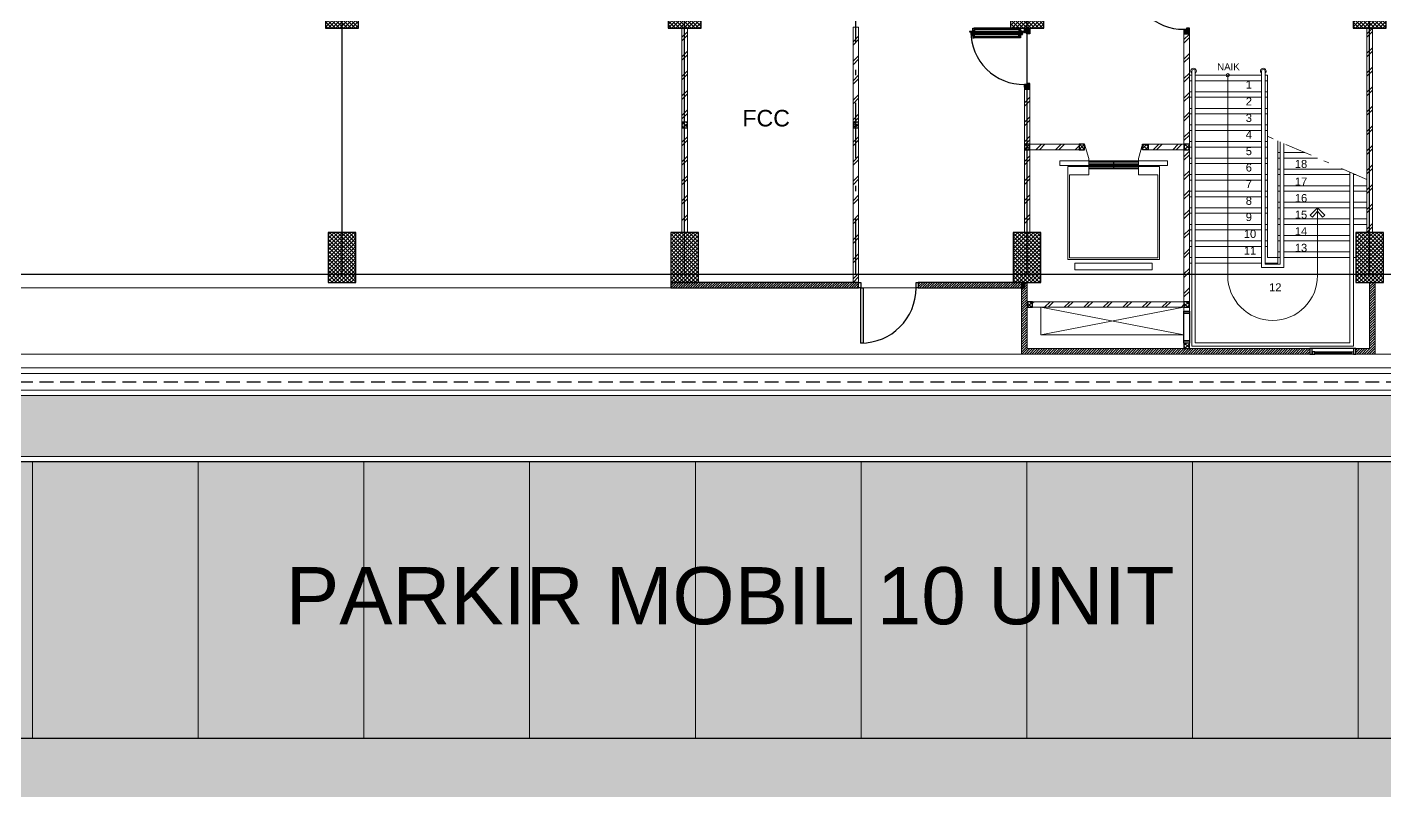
# Model space of a CAD drawing. Header units: inches. Extents: x 0 to 558, y -1 to 295.
# Drawn here: x 343.09 to 367.66, y 124.32 to 138.14 of the extents above; entities that cross this region are included whole.
import ezdxf

# ---------------------------------------------------------------- set-up
doc = ezdxf.new("R2010")
doc.units = ezdxf.units.IN
doc.header["$MEASUREMENT"] = 0
doc.linetypes.add('$0$HIDDEN', pattern=[0.375, 0.25, -0.125])
doc.linetypes.add('DASHDOT', pattern=[1, 0.5, -0.25, 0, -0.25])
for name, color, linetype, lineweight in [('ars', 11, 'Continuous', 0), ('ars @ 1', 11, 'Continuous', 0), ('ARSIR', 31, 'Continuous', 5), ('ARSIR BETON', 8, 'Continuous', 5), ('DINDING2', 146, 'Continuous', 5), ('KOL', 1, 'Continuous', 30), ('KOLOM', 4, 'Continuous', 9), ('lan', 7, 'Continuous', 15), ('LIFT', 15, 'Continuous', 15), ('NOT', 7, 'Continuous', 20), ('RUMPUT', 93, 'Continuous', 0), ('SANITAIR', 15, 'Continuous', 9), ('Stair', 7, 'Continuous', 15), ('tem', 5, 'Continuous', 20)]:
    doc.layers.add(name, color=color, linetype=linetype, lineweight=lineweight)
doc.layers.add('as', color=1, linetype='Continuous', plot=False)
for name, color, linetype in [('HID', 1, 'Continuous'), ('Kusen', 30, 'Continuous'), ('LANTAI', 57, 'Continuous'), ('STL', 6, 'Continuous')]:
    doc.layers.add(name, color=color, linetype=linetype)
doc.styles.add('RM25', font='arial.ttf')
doc.styles.get("Standard").update_dxf_attribs({"font": 'arial.ttf'})
pattern_1 = [(45, (1595.51912, -394.8452), (-0.176776695, 0.176776695), []), (45, (1595.58162, -394.8452), (-0.176776695, 0.176776695), [])]
pattern_2 = [(225, (1.1, 1e-06), (-0.014142, 0.014142), []), (135, (1.1, 1e-06), (0.014142, 0.014142), [])]
pattern_3 = [(315, (-2e-13, 1e-06), (0.014142, 0.014142), []), (45, (-2e-13, 1e-06), (-0.014142, 0.014142), [])]
pattern_4 = [(225, (37.217206, 56.559637), (0.02245064, -0.02245064), [])]
pattern_5 = [(86.66969, (37.0798, 226.14725), (-0.5066041, 0.569206), [0.142875, -0.934755]), (41.66969, (37.0798, 226.14725), (-0.5066045, 0.5692064), [0.142875, -0.619125]), (131.66969, (37.0798, 226.14725), (-0.5692064, -0.5066045), [0.142875, -0.619125])]

# ---------------------------------------------------------------- blocks, each defined once
blk = doc.blocks.new('k1')
at = {"layer": 'ars'}
h = blk.add_hatch(dxfattribs=at)
h.set_pattern_fill('_USER', color=256, scale=0.05, angle=45, double=1, pattern_type=0)
h.set_pattern_definition([(45, (0, -5), (-0.03535534, 0.03535534), []), (135, (0, -5), (-0.03535534, -0.03535534), [])])
h.paths.add_polyline_path([(-0.3, -0.55), (0.3, -0.55), (0.3, 0.55), (-0.3, 0.55)])
at = {"layer": 'KOL'}
blk.add_lwpolyline([(-0.3, -0.55), (0.3, -0.55), (0.3, 0.55), (-0.3, 0.55)], close=True, dxfattribs=at)
blk = doc.blocks.new('k3')
at = {"layer": 'ars'}
h = blk.add_hatch(dxfattribs=at)
h.set_pattern_fill('_USER', color=256, scale=0.05, angle=45, double=1, pattern_type=0)
h.set_pattern_definition([(45, (0, -5.05), (-0.03535534, 0.03535534), []), (135, (0, -5.05), (-0.03535534, -0.03535534), [])])
h.paths.add_polyline_path([(-0.25, -0.45), (0.25, -0.45), (0.25, 0.45), (-0.25, 0.45)])
at = {"layer": 'KOL'}
blk.add_lwpolyline([(-0.25, -0.45), (0.25, -0.45), (0.25, 0.45), (-0.25, 0.45)], close=True, dxfattribs=at)
blk = doc.blocks.new('K 10.10')
at = {"layer": 'ars'}
h = blk.add_hatch(dxfattribs=at)
h.set_pattern_fill('_USER', color=256, scale=0.05, angle=45, double=1, pattern_type=0)
h.set_pattern_definition([(45, (0, 0), (-0.035355339, 0.035355339), []), (135, (0, 0), (-0.035355339, -0.035355339), [])])
h.paths.add_polyline_path([(1560.538, 1380.407), (1560.638, 1380.407), (1560.638, 1380.507), (1560.538, 1380.507)])
at = {"layer": 'KOL'}
blk.add_lwpolyline([(1560.538, 1380.407), (1560.638, 1380.407), (1560.638, 1380.507), (1560.538, 1380.507)], close=True, dxfattribs=at)
blk = doc.blocks.new('LIFT PENUMPANG')
at = {"layer": 'LIFT'}
for points in [[(-0.835, 1.765), (-0.835, 0.085), (0.825, 0.085), (0.825, 1.765)], [(-0.805, 1.735), (-0.805, 0.235), (-0.455, 0.235), (-0.455, 0.085), (0.445, 0.085), (0.445, 0.235), (0.795, 0.235), (0.795, 1.735)], [(-0.705, 1.955), (-0.705, 1.83), (0.695, 1.83), (0.695, 1.955)], [(-0.455, 0.085), (0.445, 0.085), (0.445, 0.125), (-0.455, 0.125)], [(-0.455, 0.105), (0.445, 0.105), (0.445, 0.125), (-0.455, 0.125)], [(-0.455, 0.025), (0.445, 0.025), (0.445, 0.065), (-0.455, 0.065)], [(-0.455, 0.045), (0.445, 0.045), (0.445, 0.065), (-0.455, 0.065)], [(-0.455, -0.02), (0.445, -0.02), (0.445, 0.02), (-0.455, 0.02)], [(-0.455, 0), (0.445, 0), (0.445, 0.02), (-0.455, 0.02)], [(-0.01, 0.125), (0, 0.125), (0, 0.085), (-0.01, 0.085)], [(-0.01, 0.065), (0, 0.065), (0, 0.025), (-0.01, 0.025)], [(-0.01, 0.02), (0, 0.02), (0, -0.02), (-0.01, -0.02)]]:
    blk.add_lwpolyline(points, close=True, dxfattribs=at)
for points in [[(-0.455, -0.02), (-0.98, -0.02), (-0.98, 0.065), (0.97, 0.065), (0.97, -0.02), (0.445, -0.02)], [(-0.455, -0.02), (-0.455, -0.065), (-0.53, -0.32)], [(0.445, -0.02), (0.445, -0.065), (0.52, -0.32)]]:
    blk.add_lwpolyline(points, dxfattribs=at)
at = {"layer": 'KOLOM', "extrusion": (0, 0, -1), "zscale": -1, "rotation": 270}
blk.add_blockref('K 10.10', (-1379.877, 1560.318), dxfattribs=at)
at = {"layer": 'KOLOM', "extrusion": (0, 0, -1), "xscale": -1, "zscale": -1, "rotation": 90}
blk.add_blockref('K 10.10', (1379.887, 1560.318), dxfattribs=at)
blk = doc.blocks.new('D-P90')
at = {"layer": 'ars'}
h = blk.add_hatch(dxfattribs=at)
h.set_pattern_fill('ANSI37', color=256, scale=0.005, angle=-90, style=0)
h.set_pattern_definition([(45, (-1350.94906, -1248.591899), (0.01122532015, -0.01122532015), []), (315, (-1350.94906, -1248.591899), (-0.01122532015, -0.01122532015), [])])
h.paths.add_polyline_path([(0.009, -0.183, -0.414214), (0.01, -0.184), (0.01, -1.116, -0.414214), (0.009, -1.117), (-0.034, -1.117, 0.414214), (-0.037, -1.12), (-0.037, -1.142, -1), (-0.038, -1.142), (-0.038, -0.158, -1), (-0.037, -0.158), (-0.037, -0.181, 0.414214), (-0.034, -0.183)])
at = {"layer": 'as'}
for p, q in [((-0.04, -0.158), (-0.046, -0.158)), ((-0.042, -0.161), (-0.042, -0.155))]:
    blk.add_line(p, q, dxfattribs=at)
at = {"layer": 'HID'}
for p, q in [((-0.044, -0.125), (-0.092, -0.077)), ((-0.042, -0.123), (-0.091, -0.075)), ((-0.066, -0.147), (-0.023, -0.104)), ((-0.063, -0.147), (-0.023, -0.107)), ((0.966, -0.147), (0.923, -0.104)), ((0.963, -0.147), (0.923, -0.107)), ((0.942, -0.123), (0.991, -0.075)), ((0.944, -0.125), (0.992, -0.077))]:
    blk.add_line(p, q, dxfattribs=at)
for points in [[(-0.044, -0.125), (-0.044, -0.125), (-0.042, -0.123), (-0.042, -0.123)], [(0.944, -0.125), (0.944, -0.125), (0.942, -0.123), (0.942, -0.123)]]:
    blk.add_lwpolyline(points, dxfattribs=at)
at = {"layer": 'KOL'}
blk.add_line((0.97, -0.13), (0.97, -0.15), dxfattribs=at)
at = {"layer": 'Kusen', "ltscale": 2}
for p, q in [((-0.099, -0.221), (-0.099, -1.06)), ((-0.079, -0.241), (-0.079, -1.06)), ((-0.074, -0.211), (-0.04, -0.211)), ((-0.074, -0.221), (-0.074, -0.211)), ((-0.074, -0.251), (-0.074, -0.241)), ((-0.061, -0.251), (-0.061, -0.211)), ((-0.04, -0.251), (-0.04, -0.211)), ((0.046, -0.211), (0.012, -0.211)), ((0.012, -0.251), (0.012, -0.211)), ((0.033, -0.251), (0.033, -0.211)), ((0.046, -0.221), (0.046, -0.211)), ((0.046, -0.251), (0.046, -0.241)), ((0.053, -0.241), (0.053, -1.06)), ((0.073, -0.221), (0.073, -1.06)), ((-0.074, -0.251), (-0.04, -0.251)), ((0.046, -0.251), (0.012, -0.251)), ((-0.074, -1.05), (-0.04, -1.05)), ((-0.074, -1.05), (-0.074, -1.06)), ((-0.074, -1.08), (-0.074, -1.09)), ((-0.074, -1.09), (-0.04, -1.09)), ((-0.061, -1.05), (-0.061, -1.09)), ((-0.04, -1.05), (-0.04, -1.09)), ((0.046, -1.05), (0.012, -1.05)), ((0.012, -1.05), (0.012, -1.09)), ((0.046, -1.09), (0.012, -1.09)), ((0.033, -1.05), (0.033, -1.09)), ((0.046, -1.05), (0.046, -1.06)), ((0.046, -1.08), (0.046, -1.09))]:
    blk.add_line(p, q, dxfattribs=at)
at = {"layer": 'Kusen'}
for p, q in [((-0.042, -0.155), (-0.038, -0.156)), ((-0.042, -0.157), (-0.038, -0.158))]:
    blk.add_line(p, q, dxfattribs=at)
at = {"layer": 'Kusen', "ltscale": 2}
for points in [[(-0.099, -0.241), (-0.061, -0.241), (-0.061, -0.221), (-0.099, -0.221), (-0.099, -0.241)], [(0.073, -0.241), (0.033, -0.241), (0.033, -0.221), (0.073, -0.221), (0.073, -0.241)], [(-0.101, -1.06), (-0.061, -1.06), (-0.061, -1.08), (-0.101, -1.08), (-0.101, -1.06)], [(0.073, -1.06), (0.033, -1.06), (0.033, -1.08), (0.073, -1.08), (0.073, -1.06)]]:
    blk.add_lwpolyline(points, dxfattribs=at)
at = {"layer": 'Kusen'}
blk.add_circle((-0.042, -0.158), 0.001, dxfattribs=at)
for radius, start, end in [(0.0025, 75.7804, 11.3851), (0.961, 270, 0.4597)]:
    blk.add_arc((-0.042, -0.158), radius, start, end, dxfattribs=at)
at = {"layer": 'STL'}
for p, q in [((-0.038, -0.158), (-0.038, -1.142)), ((-0.037, -0.181), (-0.037, -0.158)), ((-0.034, -0.183), (0.009, -0.183)), ((0.01, -0.184), (0.01, -1.116)), ((-0.037, -1.12), (-0.037, -1.142)), ((-0.034, -1.117), (0.009, -1.117))]:
    blk.add_line(p, q, dxfattribs=at)
for points in [[(0, -0.1), (0, -0.103), (-0.019, -0.103, 0.414214), (-0.02, -0.105), (-0.02, -0.148, -0.414214), (-0.022, -0.15), (-0.068, -0.15, -0.414214), (-0.07, -0.148), (-0.07, -0.13), (-0.067, -0.13), (-0.067, -0.146, 0.414214), (-0.065, -0.147), (-0.024, -0.147, 0.414214), (-0.023, -0.146), (-0.023, -0.102, -0.414214), (-0.021, -0.1)], [(0.9, -0.1), (0.9, -0.103), (0.919, -0.103, -0.414214), (0.92, -0.105), (0.92, -0.148, 0.414214), (0.922, -0.15), (0.968, -0.15, 0.414214), (0.97, -0.148), (0.97, -0.13), (0.967, -0.13), (0.967, -0.146, -0.414214), (0.966, -0.147), (0.925, -0.147, -0.414214), (0.923, -0.146), (0.923, -0.102, 0.414214), (0.921, -0.1)]]:
    blk.add_lwpolyline(points, format="xyb", close=True, dxfattribs=at)
blk.add_lwpolyline([(0.009, -0.182), (-0.034, -0.182, -0.414214), (-0.035, -0.181), (-0.035, -0.158, 1), (-0.04, -0.158), (-0.04, -1.142, 1), (-0.035, -1.142), (-0.035, -1.12, -0.414214), (-0.034, -1.119), (0.009, -1.119, 0.414214), (0.012, -1.116), (0.012, -0.184)], format="xyb", dxfattribs=at)
for centre, radius, start, end in [((-0.038, -0.158), 0.00075, 0, 180), ((-0.034, -0.181), 0.0025, 180, 270), ((0.009, -0.184), 0.0025, 360, 90), ((0.009, -0.184), 0.001, 360, 90), ((-0.038, -1.142), 0.00075, 180, 0), ((-0.034, -1.12), 0.0025, 90, 180), ((0.009, -1.116), 0.001, 270, 0)]:
    blk.add_arc(centre, radius, start, end, dxfattribs=at)
blk = doc.blocks.new('PINTU DARURAT')
at = {"layer": 'ARSIR'}
h = blk.add_hatch(dxfattribs=at)
h.set_pattern_fill('_USER', color=256, scale=0.02, angle=315, style=0, double=1, pattern_type=0)
h.set_pattern_definition(pattern_3)
edge = h.paths.add_edge_path()
edge.add_line((0, 0), (0.1, 0))
edge.add_line((0.1, 0), (0.1, 0.05))
edge.add_line((0.1, 0.05), (0.077, 0.05))
edge.add_line((0.077, 0.05), (0.077, 0.096))
edge.add_arc((0.076, 0.096), 0.0015, 360, 450)
edge.add_line((0.075, 0.097), (0.035, 0.097))
edge.add_arc((0.035, 0.096), 0.0015, 90, 180)
edge.add_line((0.033, 0.096), (0.033, 0.08))
edge.add_line((0.033, 0.08), (0.03, 0.08))
edge.add_line((0.03, 0.08), (0.03, 0.1))
edge.add_line((0.03, 0.1), (0, 0.1))
edge.add_line((0, 0.1), (0, 0))
h = blk.add_hatch(dxfattribs=at)
h.set_pattern_fill('_USER', color=256, scale=0.02, angle=315, style=0, double=1, pattern_type=0)
h.set_pattern_definition(pattern_3)
edge = h.paths.add_edge_path()
edge.add_line((0, 0), (0.1, 0))
edge.add_line((0.1, 0), (0.1, 0.05))
edge.add_line((0.1, 0.05), (0.077, 0.05))
edge.add_line((0.077, 0.05), (0.077, 0.096))
edge.add_arc((0.076, 0.096), 0.0015, 360, 450)
edge.add_line((0.075, 0.097), (0.035, 0.097))
edge.add_arc((0.035, 0.096), 0.0015, 90, 180)
edge.add_line((0.033, 0.096), (0.033, 0.08))
edge.add_line((0.033, 0.08), (0.03, 0.08))
edge.add_line((0.03, 0.08), (0.03, 0.1))
edge.add_line((0.03, 0.1), (0, 0.1))
edge.add_line((0, 0.1), (0, 0))
h = blk.add_hatch(dxfattribs=at)
h.set_pattern_fill('_USER', color=256, scale=0.02, angle=315, style=0, double=1, pattern_type=0)
h.set_pattern_definition(pattern_2)
edge = h.paths.add_edge_path()
edge.add_line((1.1, 0), (1, 0))
edge.add_line((1, 0), (1, 0.05))
edge.add_line((1, 0.05), (1.023, 0.05))
edge.add_line((1.023, 0.05), (1.023, 0.096))
edge.add_arc((1.024, 0.096), 0.0015, -630, -540, ccw=False)
edge.add_line((1.024, 0.097), (1.065, 0.097))
edge.add_arc((1.065, 0.096), 0.0015, -360, -270, ccw=False)
edge.add_line((1.067, 0.096), (1.067, 0.08))
edge.add_line((1.067, 0.08), (1.07, 0.08))
edge.add_line((1.07, 0.08), (1.07, 0.1))
edge.add_line((1.07, 0.1), (1.1, 0.1))
edge.add_line((1.1, 0.1), (1.1, 0))
h = blk.add_hatch(dxfattribs=at)
h.set_pattern_fill('_USER', color=256, scale=0.02, angle=315, style=0, double=1, pattern_type=0)
h.set_pattern_definition(pattern_2)
edge = h.paths.add_edge_path()
edge.add_line((1.1, 0), (1, 0))
edge.add_line((1, 0), (1, 0.05))
edge.add_line((1, 0.05), (1.023, 0.05))
edge.add_line((1.023, 0.05), (1.023, 0.096))
edge.add_arc((1.024, 0.096), 0.0015, -630, -540, ccw=False)
edge.add_line((1.024, 0.097), (1.065, 0.097))
edge.add_arc((1.065, 0.096), 0.0015, -360, -270, ccw=False)
edge.add_line((1.067, 0.096), (1.067, 0.08))
edge.add_line((1.067, 0.08), (1.07, 0.08))
edge.add_line((1.07, 0.08), (1.07, 0.1))
edge.add_line((1.07, 0.1), (1.1, 0.1))
edge.add_line((1.1, 0.1), (1.1, 0))
at = {"layer": 'KOL'}
blk.add_line((1.1, 0.1), (1.1, 0), dxfattribs=at)
blk.add_line((1.1, 0.1), (1.1, 0), dxfattribs=at)
blk.add_line((1.1, 0.1), (1.1, 0), dxfattribs=at)
blk.add_line((1.1, 0.1), (1.1, 0), dxfattribs=at)
for points in [[(0, 0), (0.1, 0), (0.1, 0.05), (0.077, 0.05), (0.077, 0.096, 0.414214), (0.075, 0.097), (0.035, 0.097, 0.414214), (0.033, 0.096), (0.033, 0.08), (0.03, 0.08), (0.03, 0.1), (0, 0.1)], [(0, 0), (0.1, 0), (0.1, 0.05), (0.077, 0.05), (0.077, 0.096, 0.414214), (0.075, 0.097), (0.035, 0.097, 0.414214), (0.033, 0.096), (0.033, 0.08), (0.03, 0.08), (0.03, 0.1), (0, 0.1)], [(1.1, 0), (1, 0), (1, 0.05), (1.023, 0.05), (1.023, 0.096, -0.414214), (1.024, 0.097), (1.065, 0.097, -0.414214), (1.067, 0.096), (1.067, 0.08), (1.07, 0.08), (1.07, 0.1), (1.1, 0.1)], [(1.1, 0), (1, 0), (1, 0.05), (1.023, 0.05), (1.023, 0.096, -0.414214), (1.024, 0.097), (1.065, 0.097, -0.414214), (1.067, 0.096), (1.067, 0.08), (1.07, 0.08), (1.07, 0.1), (1.1, 0.1)]]:
    blk.add_lwpolyline(points, format="xyb", close=True, dxfattribs=at)
at = {"layer": 'Kusen', "xscale": -1, "rotation": 180}
blk.add_blockref('D-P90', (0.1, -0.05), dxfattribs=at)
blk = doc.blocks.new('T. J2')
at = {"layer": 'Kusen'}
for p, q in [((-0.419, 0), (0.331, 0)), ((-0.369, 0.1), (0.281, 0.1)), ((0.281, 0.06), (-0.369, 0.06))]:
    blk.add_line(p, q, dxfattribs=at)
for points in [[(-0.459, 0), (-0.419, 0), (-0.419, 0.1), (-0.459, 0.1)], [(0.331, 0), (0.371, 0), (0.371, 0.1), (0.331, 0.1)]]:
    blk.add_lwpolyline(points, close=True, dxfattribs=at)
for points in [[(-0.369, 0.077), (-0.369, 0.06), (-0.419, 0.06), (-0.419, 0.1), (-0.369, 0.1), (-0.369, 0.082), (-0.379, 0.082), (-0.379, 0.077), (-0.369, 0.077)], [(0.281, 0.077), (0.281, 0.06), (0.331, 0.06), (0.331, 0.1), (0.281, 0.1), (0.281, 0.082), (0.291, 0.082), (0.291, 0.077), (0.281, 0.077)]]:
    blk.add_lwpolyline(points, dxfattribs=at)
at = {"layer": 'Kusen', "color": 141}
blk.add_lwpolyline([(-0.379, 0.077), (0.291, 0.077), (0.291, 0.082), (-0.379, 0.082)], close=True, dxfattribs=at)
blk = doc.blocks.new('P.SHAFT')
for points in [[(-0.05, 0.54), (-0.05, 0.58), (0.05, 0.58), (0.05, 0.54)], [(-0.05, 0.04), (-0.05, 0.54), (0.05, 0.54), (0.05, 0.04)], [(-0.05, 0), (-0.05, 0.04), (0.05, 0.04), (0.05, 0)]]:
    blk.add_lwpolyline(points, close=True)
blk = doc.blocks.new('DEN-1 BLOK 2')
at = {"layer": 'ars'}
h = blk.add_hatch(dxfattribs=at)
h.set_pattern_fill('TEMBOK', color=256, scale=0.25)
h.set_pattern_definition([(45, (-12.4, -2.045), (-0.1767767, 0.1767767), []), (45, (-12.3375, -2.045), (-0.1767767, 0.1767767), [])])
h.paths.add_polyline_path([(61.95, 4.105), (62.05, 4.105), (62.05, 2.405), (61.95, 2.405)])
h = blk.add_hatch(dxfattribs=at)
h.set_pattern_fill('TEMBOK', color=256, scale=0.25)
h.set_pattern_definition([(45, (-9.3, -2.125), (-0.1767767, 0.1767767), []), (45, (-9.2375, -2.125), (-0.1767767, 0.1767767), [])])
h.paths.add_polyline_path([(65.05, 4.125), (65.15, 4.125), (65.15, 2.405), (65.05, 2.405)])
h = blk.add_hatch(dxfattribs=at)
h.set_pattern_fill('TEMBOK', color=256, scale=0.25)
h.set_pattern_definition([(45, (-12.4, -3.945), (-0.1767767, 0.1767767), []), (45, (-12.3375, -3.945), (-0.1767767, 0.1767767), [])])
h.paths.add_polyline_path([(61.95, 2.305), (62.05, 2.305), (62.05, 0.605), (61.95, 0.605)])
h = blk.add_hatch(dxfattribs=at)
h.set_pattern_fill('TEMBOK', color=256, scale=0.25)
h.set_pattern_definition([(45, (-9.3, -3.945), (-0.1767767, 0.1767767), []), (45, (-9.2375, -3.945), (-0.1767767, 0.1767767), [])])
h.paths.add_polyline_path([(65.05, 2.305), (65.15, 2.305), (65.15, -0.495), (65.05, -0.495)])
h = blk.add_hatch(dxfattribs=at)
h.set_pattern_fill('ANSI31', color=256, scale=0.25, angle=180, style=0)
h.set_pattern_definition([(225, (-418.078732, 382.10959), (0.0220970869, -0.0220970869), [])])
h.paths.add_polyline_path([(65.15, -0.495), (61.75, -0.495), (61.75, -0.595), (65.15, -0.595)])
h = blk.add_hatch(dxfattribs=at)
h.set_pattern_fill('ANSI31', color=256, scale=0.25, angle=180, style=0)
h.set_pattern_definition([(225, (-414.678732, 382.109584), (0.0220970869, -0.0220970869), [])])
h.paths.add_polyline_path([(66.23, -0.495), (66.23, -0.595), (68.15, -0.595), (68.15, -0.495)])
h = blk.add_hatch(dxfattribs=at)
h.set_pattern_fill('ANSI31', color=256, scale=0.01, angle=180, style=0)
h.set_pattern_definition(pattern_4)
h.paths.add_polyline_path([(73.32, -1.795), (73.32, -1.695), (68.2, -1.695), (68.2, -0.495), (68.1, -0.495), (68.1, -1.795)])
h = blk.add_hatch(dxfattribs=at)
h.set_pattern_fill('ANSI31', color=256, scale=0.01, angle=180, style=0)
h.set_pattern_definition(pattern_4)
edge = h.paths.add_edge_path()
edge.add_line((74.5, -0.495), (74.5, -1.795))
edge.add_line((74.5, -1.795), (74.15, -1.795))
edge.add_line((74.15, -1.795), (74.15, -1.695))
edge.add_line((74.15, -1.695), (74.4, -1.695))
edge.add_line((74.4, -1.695), (74.4, -0.495))
edge.add_line((74.4, -0.495), (74.5, -0.495))
at = {"layer": 'ars @ 1'}
h = blk.add_hatch(dxfattribs=at)
h.set_pattern_fill('TEMBOK', color=256, scale=0.25)
h.set_pattern_definition([(45, (1595.49478, -394.8452), (-0.176776695, 0.176776695), []), (45, (1595.55728, -394.8452), (-0.176776695, 0.176776695), [])])
h.paths.add_polyline_path([(71.038, 4.005), (71.138, 4.005), (71.138, -0.845), (71.038, -0.845)])
h = blk.add_hatch(dxfattribs=at)
h.set_pattern_fill('TEMBOK', color=256, scale=0.25)
h.set_pattern_definition(pattern_1)
h.paths.add_polyline_path([(74.35, 4.105), (74.45, 4.105), (74.45, 0.405), (74.35, 0.405)])
h = blk.add_hatch(dxfattribs=at)
h.set_pattern_fill('TEMBOK', color=256, scale=0.25)
h.set_pattern_definition(pattern_1)
h.paths.add_polyline_path([(68.15, 3.005), (68.25, 3.005), (68.25, 0.405), (68.15, 0.405)])
h = blk.add_hatch(dxfattribs=at)
h.set_pattern_fill('TEMBOK', color=256, scale=0.25)
h.set_pattern_definition(pattern_1)
h.paths.add_polyline_path([(69.141, 2.005), (69.141, 1.905), (68.25, 1.905), (68.25, 2.005)])
h = blk.add_hatch(dxfattribs=at)
h.set_pattern_fill('TEMBOK', color=256, scale=0.25)
h.set_pattern_definition(pattern_1)
h.paths.add_polyline_path([(71.05, 2.005), (71.05, 1.905), (70.391, 1.905), (70.391, 2.005)])
h = blk.add_hatch(dxfattribs=at)
h.set_pattern_fill('TEMBOK', color=256, scale=0.25)
h.set_pattern_definition([(45, (-116.45885, -3.00558), (-0.1767767, 0.1767767), []), (45, (-116.39635, -3.00558), (-0.1767767, 0.1767767), [])])
h.paths.add_polyline_path([(68.3, -0.945), (68.3, -0.845), (71.038, -0.845), (71.038, -0.945)])
blk.add_lwpolyline([(25.05, -0.595), (68.1, -0.595)])
at = {"layer": 'ars'}
for p, q in [((71.182, -1.651), (71.182, 3.33)), ((71.244, -1.589), (71.244, 3.33)), ((72.444, -0.229), (72.444, 3.33)), ((72.507, -0.166), (72.507, 3.33)), ((71.138, 3.155), (71.182, 3.155)), ((71.244, 3.155), (72.444, 3.155)), ((72.507, 3.155), (72.55, 3.155)), ((71.138, 2.855), (71.182, 2.855)), ((71.244, 2.855), (72.444, 2.855)), ((72.507, 2.855), (72.55, 2.855)), ((71.138, 2.555), (71.182, 2.555)), ((71.244, 2.555), (72.444, 2.555)), ((72.507, 2.555), (72.55, 2.555)), ((71.138, 2.255), (71.182, 2.255)), ((71.244, 2.255), (72.444, 2.255)), ((72.507, 2.255), (72.55, 2.255)), ((72.781, -0.166), (72.781, 2.047)), ((72.844, -0.229), (72.844, 2.02)), ((71.138, 1.955), (71.182, 1.955)), ((71.244, 1.955), (72.444, 1.955)), ((72.507, 1.955), (72.55, 1.955)), ((72.737, 1.855), (72.781, 1.855)), ((72.844, 1.855), (73.226, 1.855)), ((71.138, 1.655), (71.182, 1.655)), ((71.244, 1.655), (72.444, 1.655)), ((72.507, 1.655), (72.55, 1.655)), ((72.737, 1.555), (72.781, 1.555)), ((72.844, 1.555), (73.919, 1.555)), ((74.044, -1.589), (74.044, 1.501)), ((71.138, 1.355), (71.182, 1.355)), ((71.244, 1.355), (72.444, 1.355)), ((72.507, 1.355), (72.55, 1.355)), ((72.737, 1.255), (72.781, 1.255)), ((72.844, 1.255), (74.044, 1.255)), ((74.106, -1.651), (74.106, 1.474)), ((74.106, 1.255), (74.35, 1.255)), ((71.138, 1.055), (71.182, 1.055)), ((71.244, 1.055), (72.444, 1.055)), ((72.507, 1.055), (72.55, 1.055)), ((71.138, 0.755), (71.182, 0.755)), ((71.244, 0.755), (72.444, 0.755)), ((72.507, 0.755), (72.55, 0.755)), ((72.737, 0.955), (72.781, 0.955)), ((72.844, 0.955), (74.044, 0.955)), ((74.106, 0.955), (74.35, 0.955)), ((72.737, 0.655), (72.781, 0.655)), ((72.844, 0.655), (74.044, 0.655)), ((74.106, 0.655), (74.35, 0.655)), ((71.138, 0.455), (71.182, 0.455)), ((71.244, 0.455), (72.444, 0.455)), ((72.507, 0.455), (72.55, 0.455)), ((72.737, 0.355), (72.781, 0.355)), ((72.844, 0.355), (74.044, 0.355)), ((71.138, 0.155), (71.182, 0.155)), ((71.244, 0.155), (72.444, 0.155)), ((72.507, 0.155), (72.55, 0.155)), ((72.737, 0.055), (72.781, 0.055)), ((72.844, 0.055), (74.044, 0.055)), ((71.138, -0.145), (71.182, -0.145)), ((71.138, -0.145), (71.182, -0.145)), ((71.244, -0.145), (72.444, -0.145)), ((72.444, -0.229), (72.844, -0.229)), ((72.507, -0.145), (72.737, -0.145)), ((72.507, -0.166), (72.781, -0.166)), ((72.737, -0.045), (72.737, -0.145)), ((71.182, -1.651), (74.106, -1.651)), ((71.244, -1.589), (74.044, -1.589))]:
    blk.add_line(p, q, dxfattribs=at)
for centre, radius, start, end in [((71.213, 3.33), 0.0512, 307.5719, 232.4281), ((71.213, 3.33), 0.0312, 0, 180), ((72.475, 3.33), 0.0512, 307.5719, 232.4281), ((72.475, 3.33), 0.0312, 0, 180)]:
    blk.add_arc(centre, radius, start, end, dxfattribs=at)
at = {"layer": 'as'}
for p, q in [((55.8, -0.345), (55.8, 12.755)), ((62, -0.345), (62, 12.755)), ((68.2, -0.345), (68.2, 12.755)), ((74.4, -0.345), (74.4, 12.755)), ((0, -0.345), (86.8, -0.345))]:
    blk.add_line(p, q, dxfattribs=at)
at = {"layer": 'as', "linetype": 'DASHDOT', "ltscale": 2}
blk.add_line((65.1, -0.345), (65.1, 5.205), dxfattribs=at)
at = {"layer": 'as', "linetype": '$0$HIDDEN'}
blk.add_line((0.45, -2.295), (86.35, -2.295), dxfattribs=at)
at = {"layer": 'KOL'}
for points in [[(65.15, -0.495), (61.75, -0.495), (61.75, -0.595), (65.15, -0.595)], [(68.15, -0.495), (66.23, -0.495), (66.23, -0.595), (68.15, -0.595)]]:
    blk.add_lwpolyline(points, close=True, dxfattribs=at)
at = {"layer": 'Kusen'}
for points in [[(65.15, -0.495), (65.19, -0.495), (65.19, -0.595), (65.15, -0.595)], [(65.19, -0.595), (65.23, -0.595), (65.23, -1.595), (65.19, -1.595)], [(66.19, -0.495), (66.23, -0.495), (66.23, -0.595), (66.19, -0.595)]]:
    blk.add_lwpolyline(points, close=True, dxfattribs=at)
blk.add_arc((65.19, -0.595), 1, 270, 0, dxfattribs=at)
at = {"layer": 'lan'}
for p, q in [((71.138, 3.255), (71.182, 3.255)), ((71.244, 3.255), (72.444, 3.255)), ((71.831, 3.255), (71.831, -0.372)), ((72.507, 3.255), (72.55, 3.255)), ((72.55, -0.045), (72.55, 3.255)), ((71.138, 2.955), (71.182, 2.955)), ((71.244, 2.955), (72.444, 2.955)), ((72.507, 2.955), (72.55, 2.955)), ((71.138, 2.655), (71.182, 2.655)), ((71.244, 2.655), (72.444, 2.655)), ((72.507, 2.655), (72.55, 2.655)), ((71.138, 2.355), (71.182, 2.355)), ((71.244, 2.355), (72.444, 2.355)), ((72.507, 2.355), (72.55, 2.355)), ((71.138, 2.055), (71.182, 2.055)), ((71.244, 2.055), (72.444, 2.055)), ((72.507, 2.055), (72.55, 2.055)), ((72.737, -0.045), (72.737, 2.066)), ((71.138, 1.755), (71.182, 1.755)), ((71.244, 1.755), (72.444, 1.755)), ((72.507, 1.755), (72.55, 1.755)), ((72.737, 1.755), (72.781, 1.755)), ((72.844, 1.755), (73.457, 1.755)), ((71.138, 1.455), (71.182, 1.455)), ((71.244, 1.455), (72.444, 1.455)), ((72.507, 1.455), (72.55, 1.455)), ((72.737, 1.455), (72.781, 1.455)), ((72.844, 1.455), (74.044, 1.455)), ((74.106, 1.455), (74.15, 1.455)), ((71.138, 1.155), (71.182, 1.155)), ((71.244, 1.155), (72.444, 1.155)), ((72.507, 1.155), (72.55, 1.155)), ((72.737, 1.155), (72.781, 1.155)), ((72.844, 1.155), (74.044, 1.155)), ((74.106, 1.155), (74.35, 1.155)), ((71.138, 0.855), (71.182, 0.855)), ((71.244, 0.855), (72.444, 0.855)), ((72.507, 0.855), (72.55, 0.855)), ((72.737, 0.855), (72.781, 0.855)), ((72.844, 0.855), (74.044, 0.855)), ((73.457, -0.372), (73.457, 0.855)), ((74.106, 0.855), (74.35, 0.855)), ((71.138, 0.555), (71.182, 0.555)), ((71.244, 0.555), (72.444, 0.555)), ((72.507, 0.555), (72.55, 0.555)), ((72.737, 0.555), (72.781, 0.555)), ((72.844, 0.555), (74.044, 0.555)), ((74.106, 0.555), (74.35, 0.555)), ((71.138, 0.255), (71.182, 0.255)), ((71.244, 0.255), (72.444, 0.255)), ((72.507, 0.255), (72.55, 0.255)), ((72.737, 0.255), (72.781, 0.255)), ((72.844, 0.255), (74.044, 0.255)), ((71.138, -0.045), (71.182, -0.045)), ((71.138, -0.045), (71.182, -0.045)), ((71.244, -0.045), (72.444, -0.045)), ((72.55, -0.045), (72.781, -0.045)), ((72.844, -0.045), (74.044, -0.045)), ((74.106, -0.045), (74.15, -0.045)), ((65.23, -0.595), (66.19, -0.595)), ((0.45, -1.795), (86.35, -1.795))]:
    blk.add_line(p, q, dxfattribs=at)
at = {"layer": 'lan', "linetype": 'DASHDOT'}
blk.add_line((74.35, 1.368), (72.55, 2.147), dxfattribs=at)
at = {"layer": 'lan', "linetype": 'Continuous'}
for p, q in [((68.45, -1.445), (68.45, -0.945)), ((71.038, -1.445), (68.45, -1.445))]:
    blk.add_line(p, q, dxfattribs=at)
at = {"layer": 'lan', "ltscale": 2}
blk.add_lwpolyline([(73.366, 0.687), (73.326, 0.721), (73.457, 0.855), (73.588, 0.721), (73.548, 0.687), (73.457, 0.793), (73.366, 0.687)], close=True, dxfattribs=at)
at = {"layer": 'lan', "linetype": 'Continuous'}
for points in [[(68.45, -1.445), (71.038, -0.945)], [(68.45, -0.945), (71.038, -1.445)]]:
    blk.add_lwpolyline(points, dxfattribs=at)
at = {"layer": 'lan'}
blk.add_arc((72.644, -0.372), 0.813, 180, 0, dxfattribs=at)
at = {"layer": 'SANITAIR'}
for p, q in [((0.45, -2.045), (86.35, -2.045)), ((0.45, -2.145), (86.35, -2.145)), ((0.45, -2.445), (86.35, -2.445)), ((0.45, -2.545), (86.35, -2.545))]:
    blk.add_line(p, q, dxfattribs=at)
at = {"layer": 'Stair'}
blk.add_circle((71.831, 3.255), 0.0296, dxfattribs=at)
at = {"layer": 'tem', "ltscale": 2}
for points in [[(61.95, 4.105), (62.05, 4.105), (62.05, 2.405), (61.95, 2.405)], [(65.05, 4.125), (65.15, 4.125), (65.15, 2.405), (65.05, 2.405)], [(71.038, 4.005), (71.138, 4.005), (71.138, -0.845), (71.038, -0.845)], [(74.35, 4.105), (74.45, 4.105), (74.45, 0.405), (74.35, 0.405)], [(68.15, 3.005), (68.25, 3.005), (68.25, 0.405), (68.15, 0.405)], [(61.95, 2.305), (62.05, 2.305), (62.05, 0.405), (61.95, 0.405)], [(65.05, 2.305), (65.15, 2.305), (65.15, -0.495), (65.05, -0.495)], [(69.141, 2.005), (69.141, 1.905), (68.25, 1.905), (68.25, 2.005)], [(71.05, 2.005), (71.05, 1.905), (70.391, 1.905), (70.391, 2.005)], [(71.138, -1.015), (71.038, -1.015), (71.038, -0.945), (71.138, -0.945)]]:
    blk.add_lwpolyline(points, close=True, dxfattribs=at)
at = {"layer": 'tem'}
for points in [[(73.32, -1.795), (73.32, -1.695), (68.2, -1.695), (68.2, -0.495), (68.1, -0.495), (68.1, -1.795)], [(68.3, -0.945), (68.3, -0.845), (71.038, -0.845), (71.038, -0.945)]]:
    blk.add_lwpolyline(points, close=True, dxfattribs=at)
blk.add_lwpolyline([(74.5, -0.495), (74.5, -1.795), (74.15, -1.795), (74.15, -1.695), (74.4, -1.695), (74.4, -0.495), (74.5, -0.495)], dxfattribs=at)
at = {"color": 2, "xscale": -1, "rotation": 90}
for p in [(71.138, 5.105), (68.25, 4.105)]:
    blk.add_blockref('PINTU DARURAT', p, dxfattribs=at)
at = {"rotation": 180}
blk.add_blockref('LIFT PENUMPANG', (69.761, 1.685), dxfattribs=at)
at = {"layer": 'KOL'}
for p in [(55.8, 4.655), (62, 4.655), (68.2, 4.655), (74.4, 4.655)]:
    blk.add_blockref('k1', p, dxfattribs=at)
at = {"layer": 'KOL', "rotation": 180}
for p in [(55.8, -0.045), (62, -0.045), (68.2, -0.045), (74.4, -0.045)]:
    blk.add_blockref('k3', p, dxfattribs=at)
at = {"layer": 'KOLOM', "extrusion": (0, 0, -1), "xscale": -1, "zscale": -1}
for p, rotation in [((1498.588, -1378.102), 359.9999999999999), ((1495.488, -1378.102), 359.9999999999999), ((-1448.657, -1558.633), 270), ((-1451.545, -1558.633), 270)]:
    blk.add_blockref('K 10.10', p, dxfattribs=dict(at, rotation=rotation))
for p in [(1492.338, -1381.352), (1489.501, -1381.352), (1489.501, -1382.102)]:
    blk.add_blockref('K 10.10', p, dxfattribs=at)
at = {"layer": 'Kusen', "color": 2, "rotation": 359.9999772094499}
blk.add_blockref('P.SHAFT', (71.088, -1.595), dxfattribs=at)
at = {"layer": 'Kusen', "rotation": 180}
blk.add_blockref('T. J2', (73.691, -1.695), dxfattribs=at)
at = {"layer": 'NOT', "insert": (72.048, 3.47), "char_height": 0.125, "attachment_point": 3, "style": 'RM25'}
blk.add_mtext_dynamic_manual_height_columns('NAIK', width=0.44894, gutter_width=1.25, heights=[0], dxfattribs=at)
at = {"layer": 'NOT'}
for s, width, insert, char_height, attachment_point in [('1', 0.30472, (72.27, 3.012), 0.145, 9), ('2', 0.30472, (72.27, 2.708), 0.145, 9), ('\\pi0.055054;FCC', 0.92048, (62.991, 2.627), 0.3, 1), ('3', 0.30472, (72.27, 2.407), 0.145, 9), ('4', 0.30472, (72.27, 2.109), 0.145, 9), ('5', 0.30472, (72.27, 1.806), 0.145, 9), ('18', 0.30472, (73.27, 1.574), 0.1448, 9), ('6', 0.30472, (72.27, 1.509), 0.145, 9), ('7', 0.30472, (72.27, 1.212), 0.145, 9), ('17', 0.30472, (73.27, 1.256), 0.1448, 9), ('8', 0.30472, (72.27, 0.906), 0.145, 9), ('16', 0.30472, (73.27, 0.956), 0.1448, 9), ('9', 0.30472, (72.27, 0.613), 0.145, 9), ('15', 0.30472, (73.27, 0.656), 0.1448, 9), ('14', 0.30472, (73.27, 0.358), 0.1448, 9), ('10', 0.30472, (72.347, 0.307), 0.1448, 9), ('11', 0.30472, (72.347, 0.007), 0.1448, 9), ('13', 0.30472, (73.27, 0.056), 0.1448, 9), ('12', 0.30472, (72.804, -0.658), 0.1448, 9)]:
    blk.add_mtext_dynamic_manual_height_columns(s, width=width, gutter_width=1, heights=[0], dxfattribs=dict(at, insert=insert, char_height=char_height, attachment_point=attachment_point))

msp = doc.modelspace()

# ---------------------------------------------------------------- hatches: boundary and pattern name
at = {"layer": 'ARSIR'}
h = msp.add_hatch(dxfattribs=at)
h.set_pattern_fill('AR-HBONE', color=256, scale=0.1, style=0)
h.set_pattern_definition([(48.3303, (269.9467, 118.0756), (-0.0328619, 0.5647301), [1.2, -0.4]), (138.3303, (270.2126, 118.37438), (-0.0328619, 0.5647301), [1.2, -0.4])])
edge = h.paths.add_edge_path()
edge.add_line((395.42, 171.6524), (394.22, 171.6524))
edge.add_line((394.22, 171.6524), (394.22, 133.2715))
edge.add_arc((380.22, 133.2715), 14, 270, 360, ccw=False)
edge.add_line((380.22, 119.2715), (283.2125, 119.2715))
edge.add_line((283.2125, 119.2715), (283.2125, 118.0715))
edge.add_line((283.2125, 118.0715), (380.22, 118.0715))
edge.add_arc((380.22, 133.2715), 15.2, 270, 360)
edge.add_line((395.42, 133.2715), (395.42, 171.6524))
h = msp.add_hatch(dxfattribs=at)
h.set_pattern_fill('HEX', color=256, scale=0.05, style=0)
h.set_pattern_definition([(0, (146.7698, 226.14725), (0, 0.274963), [0.15875, -0.3175]), (120, (146.7698, 226.14725), (-0.23812494, -0.1374815), [0.15875, -0.3175]), (60, (146.92855, 226.14725), (-0.23812494, 0.1374815), [0.15875, -0.3175])])
h.paths.add_polyline_path([(337.5373, 128.9715), (337.5373, 125.2715), (370.1722, 125.2715), (370.1722, 130.2715), (340.1722, 130.2715), (340.1722, 131.4715), (332.5823, 131.4715), (332.5823, 130.2715), (296.5823, 130.2715), (296.5823, 125.2715), (335.2373, 125.2715), (335.2373, 128.9715)])
at = {"layer": 'ARSIR BETON'}
h = msp.add_hatch(dxfattribs=at)
h.set_pattern_fill('AR-HBONE', color=256, scale=0.004, style=0)
h.set_pattern_definition([(45, (37.0798, 226.14725), (6e-17, 0.5747364), [1.2192, -0.4064]), (135, (37.36716, 226.4346), (6e-17, 0.5747364), [1.2192, -0.4064])])
edge = h.paths.add_edge_path()
edge.add_arc((191.2828, 190.0679), 14, 90, 180)
edge.add_line((177.2828, 190.0679), (177.2828, 133.2715))
edge.add_arc((191.2827, 133.2715), 14, 179.99992, 263.11919)
edge.add_line((189.6055, 119.3724), (189.6055, 112.3227))
edge.add_line((189.6055, 112.3227), (189.7055, 112.3227))
edge.add_line((189.7055, 112.3227), (189.7055, 112.2227))
edge.add_line((189.7055, 112.2227), (201.7055, 112.2227))
edge.add_line((201.7055, 112.2227), (201.7055, 119.2715))
edge.add_line((201.7055, 119.2715), (380.22, 119.2715))
edge.add_arc((380.22, 133.2715), 14, 270, 360)
edge.add_line((394.22, 133.2715), (394.22, 186.8365))
edge.add_arc((380.07, 186.8365), 14.15, 0.00002, 89.99998)
edge.add_line((380.07, 200.9865), (288.3873, 200.9865))
edge.add_arc((288.3873, 203.9865), 3, 180, 270, ccw=False)
edge.add_line((285.3873, 203.9865), (285.3986, 204.9823))
edge.add_line((285.3986, 204.9823), (271.3873, 205.1475))
edge.add_line((271.3873, 205.1475), (271.3873, 204.9086))
edge.add_arc((270.5466, 204.9086), 0.8408, 270, 359.99999, ccw=False)
edge.add_line((270.5466, 204.0679), (191.2828, 204.0679))
edge = h.paths.add_edge_path()
edge.add_line((191.2672, 197.9562), (265.7566, 197.9585))
edge.add_arc((265.7568, 189.203), 8.7555, 41.343, 90.00169, ccw=False)
edge.add_line((272.3302, 194.9865), (332.5823, 194.9865))
edge.add_line((332.5823, 194.9865), (332.5823, 191.8715))
edge.add_line((332.5823, 191.8715), (340.1822, 191.8715))
edge.add_line((340.1822, 191.8715), (340.1822, 194.9865))
edge.add_line((340.1822, 194.9865), (380.07, 194.9865))
edge.add_arc((380.07, 186.8365), 8.15, 0, 90, ccw=False)
edge.add_line((388.22, 186.8365), (388.22, 163.1715))
edge.add_line((388.22, 163.1715), (388.22, 157.7117))
edge.add_line((388.22, 157.7117), (388.22, 133.2715))
edge.add_arc((380.22, 133.2715), 8, -90, 0, ccw=False)
edge.add_line((380.22, 125.2715), (191.2828, 125.2715))
edge.add_arc((191.185, 133.1732), 7.9023, 180.12317, 270.70845, ccw=False)
edge.add_line((183.2828, 133.1562), (183.2675, 189.9541))
edge.add_arc((191.2675, 189.9563), 8, 90.00169, 180.01541, ccw=False)
at = {"layer": 'RUMPUT'}
h = msp.add_hatch(dxfattribs=at)
h.set_pattern_fill('GRASS', color=256, scale=0.03, angle=356.66969, style=0)
h.set_pattern_definition(pattern_5)
edge = h.paths.add_edge_path()
edge.add_line((394.22, 171.6524), (402.698, 171.6524))
edge.add_line((402.698, 171.6524), (406.8633, 171.9326))
edge.add_line((406.8633, 171.9326), (407.1349, 173.6574))
edge.add_line((407.1349, 173.6574), (416.4205, 172.1948))
edge.add_line((416.4205, 172.1948), (417.0895, 176.4425))
edge.add_line((417.0895, 176.4425), (434.0908, 173.7645))
edge.add_line((434.0908, 173.7645), (442.2259, 174.3118))
edge.add_line((442.2259, 174.3118), (445.141, 192.7643))
edge.add_line((445.141, 192.7643), (418.5729, 196.9616))
edge.add_line((418.5729, 196.9616), (402.3997, 199.5091))
edge.add_line((402.3997, 199.5091), (401.9329, 196.5456))
edge.add_line((401.9329, 196.5456), (390.18, 198.3869))
edge.add_arc((380.07, 186.8365), 15.35, 48.80437, 90)
edge.add_line((380.07, 202.1865), (288.3873, 202.1865))
edge.add_arc((288.3873, 203.9865), 1.8, 180, 270, ccw=False)
edge.add_line((286.5873, 203.9865), (286.5873, 204.7646))
edge.add_line((286.5873, 204.7646), (489.7232, 202.4653))
edge.add_line((489.7232, 202.4653), (489.009, 190.7748))
edge.add_line((489.009, 190.7748), (447.5074, 192.7549))
edge.add_line((447.5074, 192.7549), (448.3956, 174.0667))
edge.add_line((448.3956, 174.0667), (421.3302, 172.0652))
edge.add_line((421.3302, 172.0652), (401.0645, 170.836))
edge.add_line((401.0645, 170.836), (400.9341, 157.9843))
edge.add_line((400.9341, 157.9843), (400.8036, 145.1327))
edge.add_line((400.8036, 145.1327), (400.9017, 135.2859))
edge.add_line((400.9017, 135.2859), (401.5003, 132.6794))
edge.add_line((401.5003, 132.6794), (401.2595, 116.478))
edge.add_line((401.2595, 116.478), (378.6535, 115.7086))
edge.add_line((378.6535, 115.7086), (368.9216, 115.7377))
edge.add_line((368.9216, 115.7377), (346.0892, 112.9076))
edge.add_line((346.0892, 112.9076), (341.1309, 112.1001))
edge.add_line((341.1309, 112.1001), (333.7244, 111.8362))
edge.add_line((333.7244, 111.8362), (331.0738, 112.2718))
edge.add_line((331.0738, 112.2718), (324.3803, 115.2754))
edge.add_line((324.3803, 115.2754), (321.6092, 115.9684))
edge.add_line((321.6092, 115.9684), (289.1333, 113.6571))
edge.add_line((289.1333, 113.6571), (289.1333, 118.0715))
edge.add_line((289.1333, 118.0715), (380.22, 118.0715))
edge.add_arc((380.22, 133.2715), 15.2, 270, 360)
edge.add_line((395.42, 133.2715), (395.42, 171.6524))
h = msp.add_hatch(dxfattribs=at)
h.set_pattern_fill('GRASS', color=256, scale=0.03, angle=356.66969, style=0)
h.set_pattern_definition(pattern_5)
edge = h.paths.add_edge_path()
edge.add_line((344.5373, 163.1715), (345.8998, 163.1715))
edge.add_line((345.8998, 163.1715), (345.8998, 163.2715))
edge.add_line((345.8998, 163.2715), (386.92, 163.2715))
edge.add_line((386.92, 163.2715), (386.92, 186.8365))
edge.add_arc((380.07, 186.8365), 6.85, 0, 90)
edge.add_line((380.07, 193.6865), (340.2822, 193.6865))
edge.add_line((340.2822, 193.6865), (340.2822, 191.8715))
edge.add_line((340.2822, 191.8715), (379.3378, 191.8715))
edge.add_arc((379.3373, 189.1215), 2.75, 0.00019, 89.98953, ccw=False)
edge.add_line((382.0873, 189.1215), (382.0873, 172.5215))
edge.add_line((382.0873, 172.5215), (344.5373, 172.5215))
edge.add_line((344.5373, 172.5215), (344.5373, 163.1715))
edge = h.paths.add_edge_path()
edge.add_line((345.8998, 152.6715), (344.5373, 152.6715))
edge.add_line((344.5373, 152.6715), (344.5373, 150.8215))
edge.add_line((344.5373, 150.8215), (382.0873, 150.8215))
edge.add_line((382.0873, 150.8215), (382.0873, 134.2215))
edge.add_arc((379.3373, 134.2215), 2.75, 270, 360, ccw=False)
edge.add_line((379.3373, 131.4715), (340.2822, 131.4715))
edge.add_line((340.2822, 131.4715), (340.2822, 130.3715))
edge.add_line((340.2822, 130.3715), (370.2822, 130.3715))
edge.add_line((370.2822, 130.3715), (370.2822, 126.5715))
edge.add_line((370.2822, 126.5715), (380.22, 126.5715))
edge.add_arc((380.22, 133.2715), 6.7, 270, 360)
edge.add_line((386.92, 133.2715), (386.92, 157.6117))
edge.add_line((386.92, 157.6117), (382.0873, 157.6117))
edge.add_line((382.0873, 157.6117), (382.0873, 152.5715))
edge.add_line((382.0873, 152.5715), (345.8998, 152.5715))
edge.add_line((345.8998, 152.5715), (345.8998, 152.6715))

# ---------------------------------------------------------------- linework, layer by layer
at = {"layer": 'DINDING2'}
for points in [[(340.1822, 130.2715), (370.1822, 130.2715), (370.1822, 126.4715), (380.22, 126.4715, 0.4142136), (387.02, 133.2715), (387.02, 157.7117), (381.9873, 157.7117), (381.9873, 152.6715), (344.5373, 152.6715), (344.5373, 163.1715), (378.9998, 163.1715), (378.9998, 163.1715), (387.02, 163.1715), (387.02, 186.8365, 0.4142136), (380.07, 193.7865), (340.1822, 193.7865)], [(340.2822, 130.3715), (370.2822, 130.3715), (370.2822, 126.5715), (380.22, 126.5715, 0.4142136), (386.92, 133.2715), (386.92, 157.6117), (382.0873, 157.6117), (382.0873, 152.5715), (344.4373, 152.5715), (344.4373, 163.2715), (379.0998, 163.2715), (379.0998, 163.2715), (386.92, 163.2715), (386.92, 186.8365, 0.4142136), (380.07, 193.6865), (340.2822, 193.6865)], [(340.1822, 191.7715), (379.3378, 191.7715, -0.414159), (381.9873, 189.1215), (381.9873, 172.6215), (344.4373, 172.6215), (344.4373, 150.7215), (381.9873, 150.7215), (381.9873, 134.2215, -0.4142136), (379.3373, 131.5715), (340.1822, 131.5715)], [(340.2822, 191.8715), (379.3378, 191.8715, -0.414159), (382.0873, 189.1215), (382.0873, 172.5215), (344.5373, 172.5215), (344.5373, 150.8215), (382.0873, 150.8215), (382.0873, 134.2215, -0.4142136), (379.3373, 131.4715), (340.2822, 131.4715)]]:
    msp.add_lwpolyline(points, format="xyb", dxfattribs=at)
at = {"layer": 'lan'}
for points in [[(340.1822, 125.2715), (340.1822, 130.2715), (343.1822, 130.2715), (343.1822, 125.2715), (340.1822, 125.2715)], [(343.1822, 125.2715), (343.1822, 130.2715), (346.1822, 130.2715), (346.1822, 125.2715), (343.1822, 125.2715)], [(346.1822, 125.2715), (346.1822, 130.2715), (349.1822, 130.2715), (349.1822, 125.2715), (346.1822, 125.2715)], [(349.1822, 125.2715), (349.1822, 130.2715), (352.1822, 130.2715), (352.1822, 125.2715), (349.1822, 125.2715)], [(352.1822, 125.2715), (352.1822, 130.2715), (355.1822, 130.2715), (355.1822, 125.2715), (352.1822, 125.2715)], [(355.1822, 125.2715), (355.1822, 130.2715), (358.1822, 130.2715), (358.1822, 125.2715), (355.1822, 125.2715)], [(358.1822, 125.2715), (358.1822, 130.2715), (361.1822, 130.2715), (361.1822, 125.2715), (358.1822, 125.2715)], [(361.1822, 125.2715), (361.1822, 130.2715), (364.1822, 130.2715), (364.1822, 125.2715), (361.1822, 125.2715)], [(364.1822, 125.2715), (364.1822, 130.2715), (367.1822, 130.2715), (367.1822, 125.2715), (364.1822, 125.2715)], [(367.1822, 125.2715), (367.1822, 130.2715), (370.1822, 130.2715), (370.1822, 125.2715), (367.1822, 125.2715)]]:
    msp.add_lwpolyline(points, dxfattribs=at)
at = {"layer": 'LANTAI'}
msp.add_lwpolyline([(191.2675, 197.9562, 0.4142136), (183.2675, 189.9563), (183.2828, 133.1562, 0.4172087), (191.2828, 125.2715), (380.22, 125.2715, 0.4142136), (388.22, 133.2715), (388.22, 157.7117), (388.22, 157.7117), (388.22, 163.1715), (388.22, 163.1715), (388.22, 186.8365, 0.4142136), (380.07, 194.9865), (340.1822, 194.9865), (340.1822, 191.8715), (332.5823, 191.8715), (332.5823, 194.9865), (272.3302, 194.9865, 0.2155546), (265.7568, 197.9585), (191.2675, 197.9562)], format="xyb", dxfattribs=at)
msp.add_lwpolyline([(296.5823, 125.2715), (370.1722, 125.2715), (370.1722, 130.2715), (340.1722, 130.2715), (340.1722, 131.4715), (332.5823, 131.4715), (332.5823, 130.2715), (296.5823, 130.2715)], close=True, dxfattribs=at)

# ---------------------------------------------------------------- block references
at = {"layer": 'lan'}
msp.add_blockref('DEN-1 BLOK 2', (292.9873, 134.0165), dxfattribs=at)

# ---------------------------------------------------------------- texts
at = {"layer": 'NOT', "insert": (347.0203, 128.3661), "char_height": 1.036168, "width": 17.447477, "attachment_point": 1}
msp.add_mtext('\\pi0.75033;{\\fArial|b0|i0|c0|p18;PARKIR MOBIL 10 UNIT}', dxfattribs=at)

doc.saveas('drawing.dxf')
